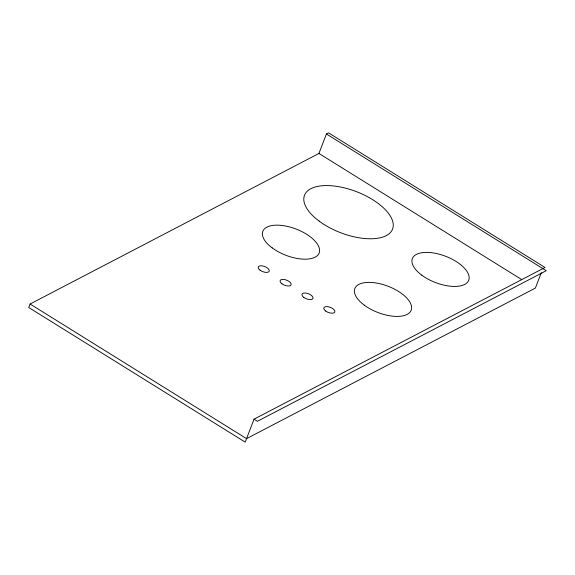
<?xml version="1.0" encoding="UTF-8"?>
<svg xmlns="http://www.w3.org/2000/svg" width="575" height="575" viewBox="0 0 575 575"><rect width="100%" height="100%" fill="white"/><g stroke="black" fill="none" stroke-linecap="round" stroke-linejoin="round"><path stroke-width="0.86" d="M30.094 304.017L28.75 307.517L245.202 442.146L254.021 419.168L545.021 267.483L328.577 132.854L326.406 133.982L318.931 153.453L30.094 304.017L246.546 438.646L535.383 288.082L541.298 272.665M326.406 133.982L546.25 270.717L257.413 421.281L254.021 419.168M318.931 153.453L521.662 279.551M319.204 221.167A47.172 22.001 21 0 0 392.452 229.368A47.172 22.001 21 0 0 333.931 186.005A47.172 22.001 21 0 0 319.204 221.167M421.77 275.159A30.188 14.08 21 0 0 468.647 280.406A30.188 14.08 21 0 0 431.192 252.655A30.188 14.08 21 0 0 421.77 275.159M272.234 247.918A30.188 14.08 21 0 0 319.111 253.165A30.188 14.08 21 0 0 281.657 225.414A30.188 14.08 21 0 0 272.234 247.918M364.248 305.145A30.188 14.08 21 0 0 411.118 310.392A30.188 14.08 21 0 0 373.671 282.641A30.188 14.08 21 0 0 364.248 305.145M260.072 270.221A5.894 2.753 21 0 0 269.222 271.242A5.894 2.753 21 0 0 261.912 265.822A5.894 2.753 21 0 0 260.072 270.221M281.944 283.82A5.894 2.753 21 0 0 291.094 284.848A5.894 2.753 21 0 0 283.784 279.428A5.894 2.753 21 0 0 281.944 283.82M303.816 297.426A5.894 2.753 21 0 0 312.965 298.454A5.894 2.753 21 0 0 305.656 293.034A5.894 2.753 21 0 0 303.816 297.426M325.68 311.032A5.894 2.753 21 0 0 334.837 312.053A5.894 2.753 21 0 0 327.52 306.633A5.894 2.753 21 0 0 325.68 311.032"/></g></svg>
